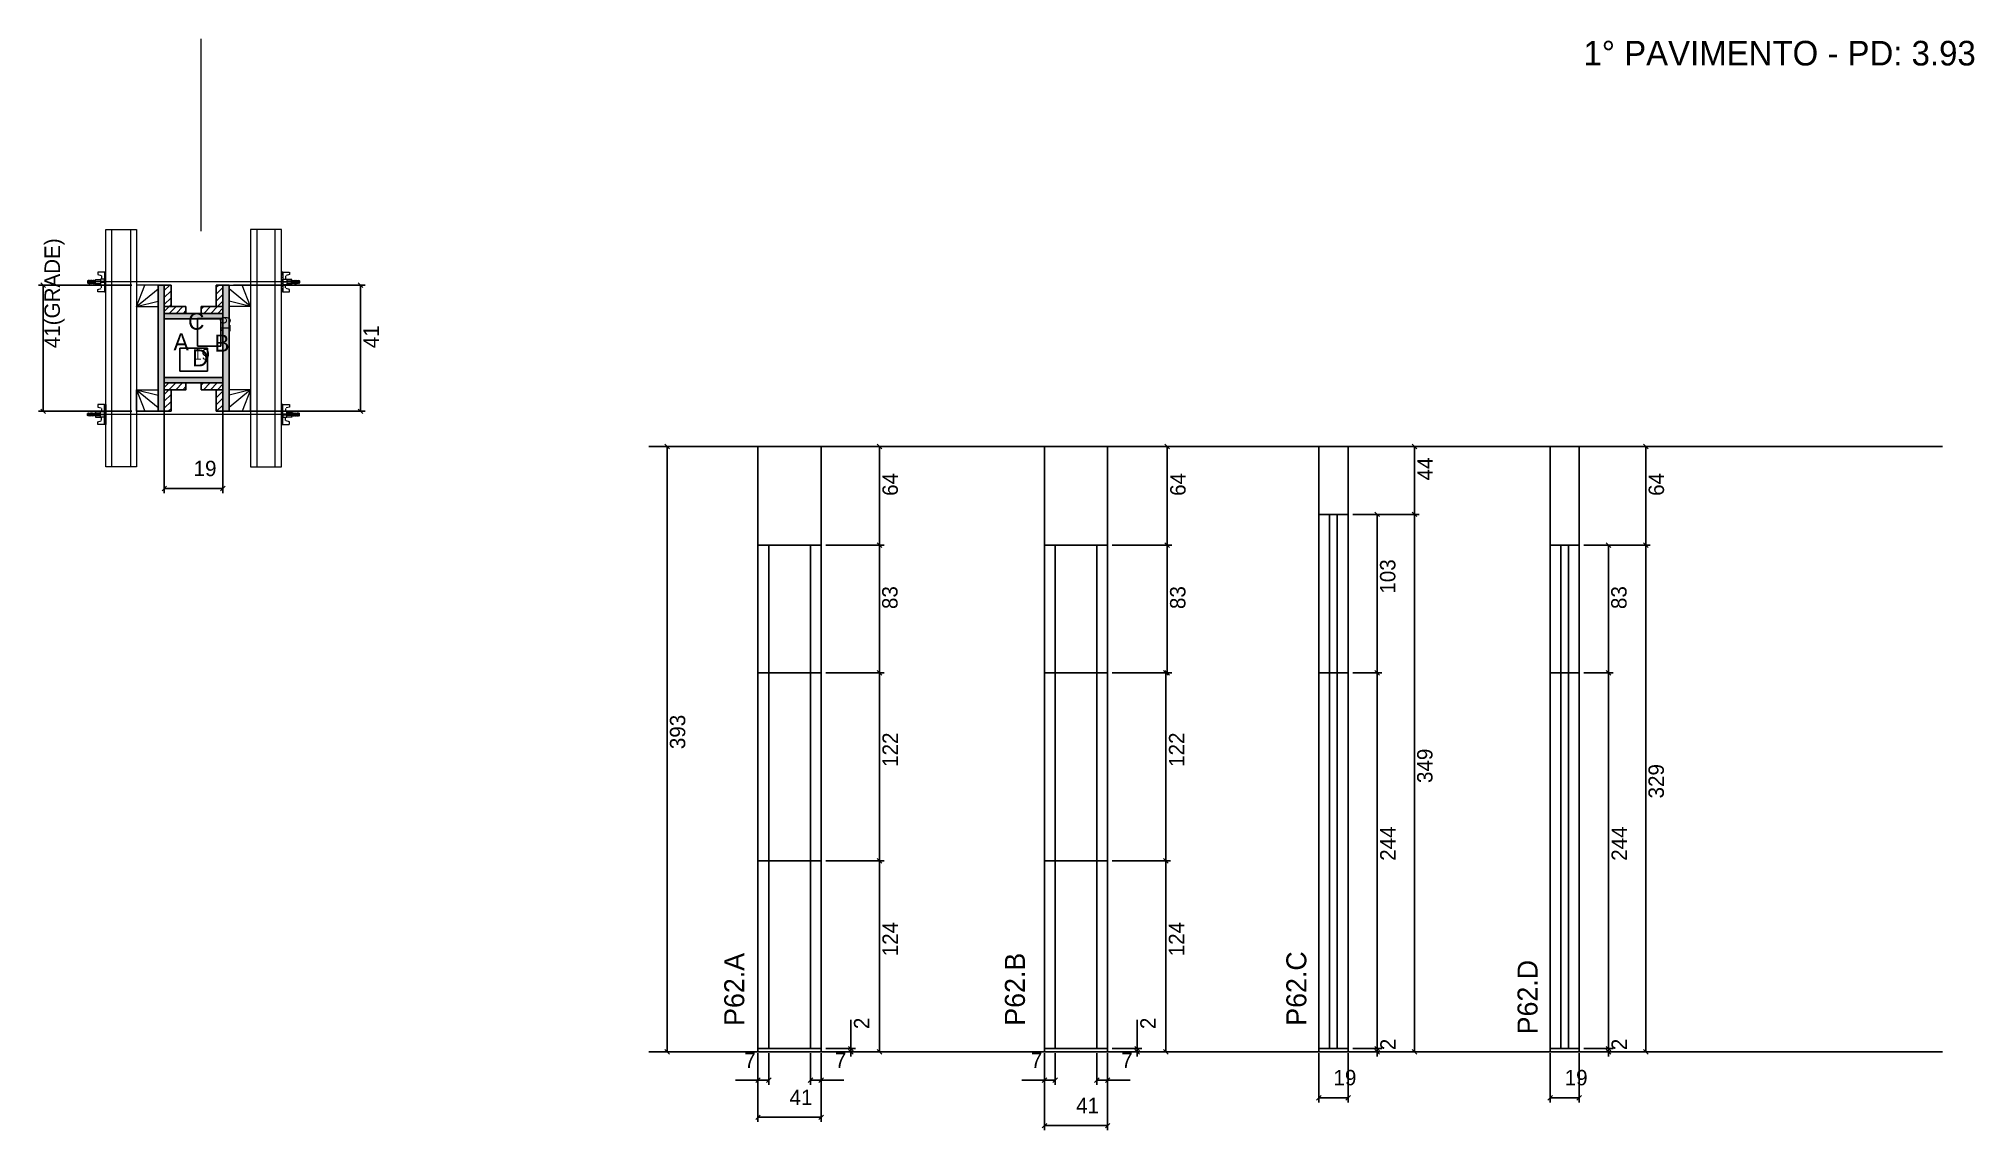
# Model space of a CAD drawing. Header units: metres. Extents: x 7918 to 9175, y 4015 to 4724.
import ezdxf

# ---------------------------------------------------------------- set-up
doc = ezdxf.new("R2010")
doc.units = ezdxf.units.M
for name, color, linetype in [('CHAPA', 7, 'Continuous'), ('COTA', 7, 'Continuous'), ('Hachura', 7, 'Continuous'), ('Madeira', 7, 'Continuous'), ('NOMENCLATURA', 7, 'Continuous'), ('Nível', 7, 'Continuous'), ('Painéis', 7, 'Continuous'), ('Perfil Metálico', 7, 'Continuous'), ('SARR_2.2x7', 7, 'Continuous'), ('SARRAFO', 7, 'Continuous'), ('Sarrafo de Pressão', 7, 'Continuous'), ('Texto Seção', 7, 'Continuous'), ('TEXTO_GERAL', 7, 'Continuous')]:
    doc.layers.add(name, color=color, linetype=linetype)

msp = doc.modelspace()

# ---------------------------------------------------------------- hatches: boundary and pattern name
at = {"layer": 'COTA'}
h = msp.add_hatch(dxfattribs=at)
h.set_pattern_fill('AR-CONC')
h.paths.add_polyline_path([(8749, 4414.8), (8768, 4414.8), (8768, 4458.8), (8749, 4458.8), (8749, 4414.8)])
h = msp.add_hatch(dxfattribs=at)
h.set_pattern_fill('AR-CONC')
h.paths.add_polyline_path([(8899.1, 4394.8), (8918.1, 4394.8), (8918.1, 4458.8), (8899.1, 4458.8), (8899.1, 4394.8)])
at = {"layer": 'Hachura'}
h = msp.add_hatch(color=7, dxfattribs=at)
h.dxf.hatch_style = 1
h.paths.add_polyline_path([(7999.5, 4563.7), (7995.5, 4563.7), (7995.5, 4481.7), (7999.5, 4481.7), (7999.5, 4563.7)])
h = msp.add_hatch(color=7, dxfattribs=at)
h.dxf.hatch_style = 1
h.paths.add_polyline_path([(7999.5, 4563.7), (7995.5, 4563.7), (7995.5, 4481.7), (7999.5, 4481.7), (7999.5, 4563.7)])
h = msp.add_hatch(dxfattribs=at)
h.set_pattern_fill('ANSI31')
h.paths.add_polyline_path([(7999.5, 4549.7), (8003.9, 4549.7), (8003.9, 4563.7), (7999.5, 4563.7), (7999.5, 4549.7)])
h = msp.add_hatch(dxfattribs=at)
h.set_pattern_fill('ANSI31')
h.paths.add_polyline_path([(8037.5, 4549.7), (8033.1, 4549.7), (8033.1, 4563.7), (8037.5, 4563.7), (8037.5, 4549.7)])
h = msp.add_hatch(color=7, dxfattribs=at)
h.dxf.hatch_style = 1
h.paths.add_polyline_path([(8037.5, 4563.7), (8041.5, 4563.7), (8041.5, 4481.7), (8037.5, 4481.7), (8037.5, 4563.7)])
h = msp.add_hatch(color=7, dxfattribs=at)
h.dxf.hatch_style = 1
h.paths.add_polyline_path([(8037.5, 4563.7), (8041.5, 4563.7), (8041.5, 4481.7), (8037.5, 4481.7), (8037.5, 4563.7)])
h = msp.add_hatch(dxfattribs=at)
h.set_pattern_fill('ANSI31')
h.paths.add_polyline_path([(7999.5, 4545.3), (7999.5, 4549.7), (8013.5, 4549.7), (8013.5, 4545.3), (7999.5, 4545.3)])
h = msp.add_hatch(dxfattribs=at)
h.set_pattern_fill('ANSI31')
h.paths.add_polyline_path([(8037.5, 4545.3), (8037.5, 4549.7), (8023.5, 4549.7), (8023.5, 4545.3), (8037.5, 4545.3)])
h = msp.add_hatch(color=7, dxfattribs=at)
h.dxf.hatch_style = 1
h.paths.add_polyline_path([(8037.5, 4541.7), (8037.5, 4545.3), (7999.5, 4545.3), (7999.5, 4541.7), (8037.5, 4541.7)])
h = msp.add_hatch(color=7, dxfattribs=at)
h.dxf.hatch_style = 1
h.paths.add_polyline_path([(8037.5, 4541.7), (8037.5, 4545.3), (7999.5, 4545.3), (7999.5, 4541.7), (8037.5, 4541.7)])
h = msp.add_hatch(color=7, dxfattribs=at)
h.dxf.hatch_style = 1
h.paths.add_polyline_path([(8037.5, 4500.1), (8037.5, 4503.7), (7999.5, 4503.7), (7999.5, 4500.1), (8037.5, 4500.1)])
h = msp.add_hatch(color=7, dxfattribs=at)
h.dxf.hatch_style = 1
h.paths.add_polyline_path([(8037.5, 4500.1), (8037.5, 4503.7), (7999.5, 4503.7), (7999.5, 4500.1), (8037.5, 4500.1)])
h = msp.add_hatch(dxfattribs=at)
h.set_pattern_fill('ANSI31')
h.paths.add_polyline_path([(7999.5, 4495.7), (7999.5, 4500.1), (8013.5, 4500.1), (8013.5, 4495.7), (7999.5, 4495.7)])
h = msp.add_hatch(dxfattribs=at)
h.set_pattern_fill('ANSI31')
h.paths.add_polyline_path([(8037.5, 4495.7), (8037.5, 4500.1), (8023.5, 4500.1), (8023.5, 4495.7), (8037.5, 4495.7)])
h = msp.add_hatch(dxfattribs=at)
h.set_pattern_fill('ANSI31')
h.paths.add_polyline_path([(7999.5, 4495.7), (8003.9, 4495.7), (8003.9, 4481.7), (7999.5, 4481.7), (7999.5, 4495.7)])
h = msp.add_hatch(dxfattribs=at)
h.set_pattern_fill('ANSI31')
h.paths.add_polyline_path([(8037.5, 4495.7), (8033.1, 4495.7), (8033.1, 4481.7), (8037.5, 4481.7), (8037.5, 4495.7)])

# ---------------------------------------------------------------- linework, layer by layer
at = {"layer": 'CHAPA', "color": 1, "lineweight": 25}
for points in [[(7999.5, 4563.7), (7995.5, 4563.7), (7995.5, 4481.7), (7999.5, 4481.7)], [(7999.5, 4563.7), (7995.5, 4563.7), (7995.5, 4481.7), (7999.5, 4481.7)], [(8037.5, 4563.7), (8041.5, 4563.7), (8041.5, 4481.7), (8037.5, 4481.7)], [(8037.5, 4563.7), (8041.5, 4563.7), (8041.5, 4481.7), (8037.5, 4481.7)], [(8037.5, 4541.7), (8037.5, 4545.3), (7999.5, 4545.3), (7999.5, 4541.7)], [(8037.5, 4541.7), (8037.5, 4545.3), (7999.5, 4545.3), (7999.5, 4541.7)], [(8037.5, 4500.1), (8037.5, 4503.7), (7999.5, 4503.7), (7999.5, 4500.1)], [(8037.5, 4500.1), (8037.5, 4503.7), (7999.5, 4503.7), (7999.5, 4500.1)]]:
    msp.add_lwpolyline(points, close=True, dxfattribs=at)
at = {"layer": 'COTA', "color": 241, "lineweight": 25}
for p, q in [((7978.5, 4563.7), (7917.9, 4563.7)), ((7920.9, 4481.7), (7920.9, 4563.7)), ((8044.5, 4563.7), (8129.9, 4563.7)), ((8126.9, 4481.7), (8126.9, 4563.7)), ((7999.5, 4497.1), (7999.5, 4428.5)), ((8037.5, 4497.1), (8037.5, 4428.5)), ((7978.5, 4481.7), (7917.9, 4481.7)), ((8044.5, 4481.7), (8129.9, 4481.7)), ((8425.9, 4458.8), (8384.9, 4458.8)), ((8384.9, 4394.8), (8384.9, 4458.8)), ((8425.9, 4394.8), (8425.9, 4458.8)), ((8611.9, 4458.8), (8570.9, 4458.8)), ((8570.9, 4394.8), (8570.9, 4458.8)), ((8611.9, 4394.8), (8611.9, 4458.8)), ((8037.5, 4431.5), (7999.5, 4431.5))]:
    msp.add_line(p, q, dxfattribs=at)
at = {"layer": 'COTA', "color": 0, "lineweight": 25}
for p, q in [((7922.4, 4562.2), (7919.4, 4565.2)), ((8128.4, 4562.2), (8125.4, 4565.2)), ((7919.4, 4483.2), (7922.4, 4480.2)), ((8125.4, 4483.2), (8128.4, 4480.2)), ((8327.5, 4457.3), (8324.5, 4460.3)), ((8465.3, 4457.3), (8462.3, 4460.3)), ((8652.1, 4457.3), (8649.1, 4460.3)), ((8812.6, 4457.3), (8809.6, 4460.3)), ((8962.7, 4457.3), (8959.7, 4460.3)), ((8001, 4433), (7998, 4430)), ((8036, 4430), (8039, 4433)), ((8788.4, 4413.3), (8785.4, 4416.3)), ((8809.6, 4416.3), (8812.6, 4413.3)), ((8812.6, 4413.3), (8809.6, 4416.3)), ((8462.3, 4396.3), (8465.3, 4393.3)), ((8465.3, 4393.3), (8462.3, 4396.3)), ((8649.1, 4396.3), (8652.1, 4393.3)), ((8652.1, 4393.3), (8649.1, 4396.3)), ((8938.5, 4393.3), (8935.5, 4396.3)), ((8959.7, 4396.3), (8962.7, 4393.3)), ((8962.7, 4393.3), (8959.7, 4396.3)), ((8462.3, 4313.3), (8465.3, 4310.3)), ((8465.3, 4310.3), (8462.3, 4313.3)), ((8651.2, 4310.3), (8648.2, 4313.3)), ((8649.1, 4313.3), (8652.1, 4310.3)), ((8788.4, 4310.3), (8785.4, 4313.3)), ((8785.4, 4313.3), (8788.4, 4310.3)), ((8938.5, 4310.3), (8935.5, 4313.3)), ((8935.5, 4313.3), (8938.5, 4310.3)), ((8465.3, 4188.3), (8462.3, 4191.3)), ((8462.3, 4191.3), (8465.3, 4188.3)), ((8651.2, 4188.3), (8648.2, 4191.3)), ((8648.2, 4191.3), (8651.2, 4188.3)), ((8324.5, 4067.3), (8327.5, 4064.3)), ((8443.7, 4069.3), (8446.7, 4066.3)), ((8446.7, 4064.3), (8443.7, 4067.3)), ((8462.3, 4067.3), (8465.3, 4064.3)), ((8629.6, 4069.3), (8632.6, 4066.3)), ((8632.6, 4064.3), (8629.6, 4067.3)), ((8648.2, 4067.3), (8651.2, 4064.3)), ((8785.4, 4069.3), (8788.4, 4066.3)), ((8785.4, 4069.3), (8788.4, 4066.3)), ((8788.4, 4064.3), (8785.4, 4067.3)), ((8809.6, 4067.3), (8812.6, 4064.3)), ((8935.5, 4069.3), (8938.5, 4066.3)), ((8935.5, 4069.3), (8938.5, 4066.3)), ((8938.5, 4064.3), (8935.5, 4067.3)), ((8959.7, 4067.3), (8962.7, 4064.3)), ((8386.4, 4048.8), (8383.4, 4045.8)), ((8390.4, 4045.8), (8393.4, 4048.8)), ((8420.4, 4048.8), (8417.4, 4045.8)), ((8424.4, 4045.8), (8427.4, 4048.8)), ((8572.4, 4048.8), (8569.4, 4045.8)), ((8576.4, 4045.8), (8579.4, 4048.8)), ((8606.4, 4048.8), (8603.4, 4045.8)), ((8610.4, 4045.8), (8613.4, 4048.8)), ((8750.5, 4037.4), (8747.5, 4034.4)), ((8766.5, 4034.4), (8769.5, 4037.4)), ((8900.6, 4037.4), (8897.6, 4034.4)), ((8916.6, 4034.4), (8919.6, 4037.4)), ((8386.4, 4024.7), (8383.4, 4021.7)), ((8424.4, 4021.7), (8427.4, 4024.7)), ((8572.4, 4019.3), (8569.4, 4016.3)), ((8610.4, 4016.3), (8613.4, 4019.3))]:
    msp.add_line(p, q, dxfattribs=at)
at = {"layer": 'COTA', "color": 180, "lineweight": 25}
for p, q in [((8036.1, 4542), (8021.1, 4542)), ((8021.1, 4542), (8021.1, 4524)), ((8036.1, 4524), (8036.1, 4542)), ((8021.1, 4524), (8036.1, 4524)), ((8027.5, 4522.7), (8009.5, 4522.7)), ((8009.5, 4522.7), (8009.5, 4507.7)), ((8027.5, 4507.7), (8027.5, 4522.7)), ((8009.5, 4507.7), (8027.5, 4507.7))]:
    msp.add_line(p, q, dxfattribs=at)
at = {"layer": 'COTA', "color": 4, "lineweight": 25}
for p, q in [((8317.1, 4458.8), (8329, 4458.8)), ((8326, 4065.8), (8326, 4458.8)), ((8428.9, 4458.8), (8466.8, 4458.8)), ((8463.8, 4394.8), (8463.8, 4458.8)), ((8614.9, 4458.8), (8653.6, 4458.8)), ((8650.6, 4394.8), (8650.6, 4458.8)), ((8771, 4458.8), (8814.1, 4458.8)), ((8811.1, 4414.8), (8811.1, 4458.8)), ((8921.1, 4458.8), (8964.2, 4458.8)), ((8961.2, 4394.8), (8961.2, 4458.8)), ((8771, 4414.8), (8814.1, 4414.8)), ((8771, 4414.8), (8814.1, 4414.8)), ((8771, 4414.8), (8789.9, 4414.8)), ((8786.9, 4311.8), (8786.9, 4414.8)), ((8811.1, 4065.8), (8811.1, 4414.8)), ((8428.9, 4394.8), (8466.8, 4394.8)), ((8428.9, 4394.8), (8466.8, 4394.8)), ((8463.8, 4311.8), (8463.8, 4394.8)), ((8614.9, 4394.8), (8653.6, 4394.8)), ((8614.9, 4394.8), (8653.6, 4394.8)), ((8650.6, 4311.8), (8650.6, 4394.8)), ((8921.1, 4394.8), (8964.2, 4394.8)), ((8921.1, 4394.8), (8964.2, 4394.8)), ((8921.1, 4394.8), (8940, 4394.8)), ((8937, 4311.8), (8937, 4394.8)), ((8961.2, 4065.8), (8961.2, 4394.8)), ((8428.9, 4311.8), (8466.8, 4311.8)), ((8428.9, 4311.8), (8466.8, 4311.8)), ((8463.8, 4189.8), (8463.8, 4311.8)), ((8614.9, 4311.8), (8653.6, 4311.8)), ((8614.9, 4311.8), (8652.7, 4311.8)), ((8649.7, 4189.8), (8649.7, 4311.8)), ((8771, 4311.8), (8789.9, 4311.8)), ((8771, 4311.8), (8789.9, 4311.8)), ((8786.9, 4311.8), (8786.9, 4067.8)), ((8921.1, 4311.8), (8940, 4311.8)), ((8921.1, 4311.8), (8940, 4311.8)), ((8937, 4311.8), (8937, 4067.8)), ((8428.9, 4189.8), (8466.8, 4189.8)), ((8428.9, 4189.8), (8466.8, 4189.8)), ((8463.8, 4065.8), (8463.8, 4189.8)), ((8614.9, 4189.8), (8652.7, 4189.8)), ((8614.9, 4189.8), (8652.7, 4189.8)), ((8649.7, 4065.8), (8649.7, 4189.8)), ((8445.2, 4067.8), (8445.2, 4086.6)), ((8631.1, 4067.8), (8631.1, 4086.6)), ((8317.1, 4065.8), (8329, 4065.8)), ((8384.9, 4064.8), (8384.9, 4020.2)), ((8384.9, 4062.8), (8384.9, 4044.3)), ((8391.9, 4064.8), (8391.9, 4044.3)), ((8418.9, 4064.8), (8418.9, 4044.3)), ((8425.9, 4064.8), (8425.9, 4020.2)), ((8425.9, 4062.8), (8425.9, 4044.3)), ((8428.9, 4067.8), (8448.2, 4067.8)), ((8428.9, 4065.8), (8448.2, 4065.8)), ((8428.9, 4065.8), (8466.8, 4065.8)), ((8445.2, 4065.8), (8445.2, 4067.8)), ((8445.2, 4065.8), (8445.2, 4062.8)), ((8570.9, 4064.8), (8570.9, 4014.8)), ((8570.9, 4062.8), (8570.9, 4044.3)), ((8577.9, 4064.8), (8577.9, 4044.3)), ((8604.9, 4064.8), (8604.9, 4044.3)), ((8611.9, 4064.8), (8611.9, 4014.8)), ((8611.9, 4062.8), (8611.9, 4044.3)), ((8614.9, 4067.8), (8634.1, 4067.8)), ((8614.9, 4065.8), (8634.1, 4065.8)), ((8614.9, 4065.8), (8652.7, 4065.8)), ((8631.1, 4065.8), (8631.1, 4067.8)), ((8631.1, 4065.8), (8631.1, 4062.8)), ((8749, 4064.8), (8749, 4032.9)), ((8768, 4064.8), (8768, 4032.9)), ((8771, 4067.8), (8789.9, 4067.8)), ((8771, 4067.8), (8789.9, 4067.8)), ((8771, 4065.8), (8789.9, 4065.8)), ((8771, 4065.8), (8814.1, 4065.8)), ((8786.9, 4067.8), (8786.9, 4070.8)), ((8786.9, 4065.8), (8786.9, 4067.8)), ((8786.9, 4065.8), (8786.9, 4062.8)), ((8899.1, 4064.8), (8899.1, 4032.9)), ((8918.1, 4064.8), (8918.1, 4032.9)), ((8921.1, 4067.8), (8940, 4067.8)), ((8921.1, 4067.8), (8940, 4067.8)), ((8921.1, 4065.8), (8940, 4065.8)), ((8921.1, 4065.8), (8964.2, 4065.8)), ((8937, 4067.8), (8937, 4070.8)), ((8937, 4065.8), (8937, 4067.8)), ((8937, 4065.8), (8937, 4062.8)), ((8384.9, 4047.3), (8370.2, 4047.3)), ((8391.9, 4047.3), (8384.9, 4047.3)), ((8418.9, 4047.3), (8425.9, 4047.3)), ((8425.9, 4047.3), (8440.6, 4047.3)), ((8570.9, 4047.3), (8556.1, 4047.3)), ((8577.9, 4047.3), (8570.9, 4047.3)), ((8604.9, 4047.3), (8611.9, 4047.3)), ((8611.9, 4047.3), (8626.6, 4047.3)), ((8749, 4035.9), (8768, 4035.9)), ((8899.1, 4035.9), (8918.1, 4035.9)), ((8425.9, 4023.2), (8384.9, 4023.2)), ((8611.9, 4017.8), (8570.9, 4017.8))]:
    msp.add_line(p, q, dxfattribs=at)
at = {"layer": 'COTA', "color": 241, "lineweight": 25}
for points in [[(8749, 4414.8), (8768, 4414.8), (8768, 4458.8), (8749, 4458.8)], [(8899.1, 4394.8), (8918.1, 4394.8), (8918.1, 4458.8), (8899.1, 4458.8)]]:
    msp.add_lwpolyline(points, close=True, dxfattribs=at)
at = {"layer": 'Hachura', "color": 0, "lineweight": 9}
for p, q in [((7950, 4566.7), (7949.7, 4566.4)), ((7949.7, 4566.4), (7949.7, 4565.1)), ((7950, 4564.8), (7949.7, 4565.1)), ((7950.4, 4566.7), (7950, 4566.7)), ((7950, 4564.8), (7950, 4566.7)), ((7950.7, 4564.8), (7950, 4566.1)), ((7950.6, 4564.7), (7950, 4565.8)), ((7950, 4565.3), (7950.4, 4564.6)), ((7950, 4565), (7950.2, 4564.8)), ((7950.4, 4566.8), (7951.5, 4564.6)), ((7950.4, 4566.7), (7951.3, 4564.8)), ((7950.4, 4566.7), (7951.3, 4564.8)), ((7951.8, 4564.7), (7950.7, 4566.8)), ((7950.7, 4564.8), (7951.3, 4564.8)), ((7951.5, 4566.7), (7950.9, 4566.7)), ((7951.8, 4564.8), (7950.9, 4566.7)), ((7951.5, 4566.7), (7952.5, 4564.8)), ((7951.6, 4566.8), (7952.7, 4564.6)), ((7952.9, 4564.7), (7951.8, 4566.8)), ((7952.5, 4564.8), (7951.8, 4564.8)), ((7952.7, 4566.7), (7952, 4566.7)), ((7953, 4564.8), (7952, 4566.7)), ((7952.2, 4566.7), (7952, 4566.7)), ((7952.7, 4566.7), (7953.6, 4564.8)), ((7952.8, 4566.8), (7953.8, 4564.6)), ((7954.1, 4564.7), (7953, 4566.8)), ((7953.2, 4564.8), (7953, 4564.8)), ((7953.8, 4566.7), (7953.2, 4566.7)), ((7954.2, 4564.8), (7953.2, 4566.7)), ((7953.2, 4564.8), (7953.6, 4564.8)), ((7953.8, 4566.7), (7954.8, 4564.8)), ((7954.8, 4565.6), (7954.2, 4566.8)), ((7954.2, 4564.8), (7954.8, 4564.8)), ((7954.8, 4565.8), (7954.4, 4566.7)), ((7954.8, 4566.7), (7954.4, 4566.7)), ((7954.8, 4564), (7954.8, 4567.4)), ((7954.8, 4567.4), (7958, 4567.4)), ((7954.8, 4566.3), (7958, 4566.3)), ((7954.8, 4564.8), (7958, 4564.8)), ((7958, 4564), (7954.8, 4564)), ((7954.9, 4564), (7954.9, 4567.4)), ((7961.5, 4572.1), (7956.4, 4572.1)), ((7956.4, 4572.1), (7956.4, 4570.5)), ((7956.4, 4570.5), (7958.6, 4569.9)), ((7956.4, 4560.9), (7958.6, 4561.5)), ((7958, 4567.6), (7958, 4563.8)), ((7960.6, 4567.6), (7958, 4567.6)), ((7958, 4563.8), (7958, 4564)), ((7958, 4563.8), (7958, 4564)), ((7958, 4563.8), (7960.6, 4563.8)), ((7960.6, 4566), (7958.6, 4566)), ((7958.6, 4565.5), (7960.6, 4565.5)), ((7958.8, 4569.6), (7958.8, 4567.6)), ((7958.8, 4561.8), (7958.8, 4563.8)), ((7960.6, 4572.1), (7960.6, 4559.2)), ((7960.6, 4572.1), (7960.6, 4567)), ((7960.6, 4572), (7961.5, 4572)), ((7960.6, 4571.8), (7961.5, 4571.8)), ((7960.6, 4571.5), (7961.5, 4571.5)), ((7960.6, 4571), (7961.5, 4571)), ((7960.6, 4570.1), (7961.5, 4570.1)), ((7960.6, 4568.7), (7961.5, 4568.7)), ((7960.6, 4565.7), (7960.6, 4567.6)), ((7960.6, 4567), (7960.6, 4566.3)), ((7960.6, 4565.7), (7961.5, 4565.7)), ((7960.6, 4562.7), (7961.5, 4562.7)), ((7960.9, 4566.6), (7960.7, 4566.6)), ((7960.7, 4564.7), (7961.2, 4564.7)), ((7961.4, 4566.6), (7960.9, 4566.6)), ((7961.5, 4559.2), (7961.5, 4572.1)), ((7961.5, 4560.2), (7961.5, 4568)), ((8075.5, 4559.2), (8075.5, 4572.1)), ((8075.5, 4572.1), (8080.6, 4572.1)), ((8076.4, 4572), (8075.5, 4572)), ((8076.4, 4571.8), (8075.5, 4571.8)), ((8076.4, 4571.5), (8075.5, 4571.5)), ((8076.4, 4571), (8075.5, 4571)), ((8076.4, 4570.1), (8075.5, 4570.1)), ((8076.4, 4568.7), (8075.5, 4568.7)), ((8075.5, 4560.2), (8075.5, 4568)), ((8076.4, 4565.7), (8075.5, 4565.7)), ((8076.4, 4562.7), (8075.5, 4562.7)), ((8075.7, 4566.6), (8076.1, 4566.6)), ((8076.3, 4564.7), (8075.9, 4564.7)), ((8076.1, 4566.6), (8076.3, 4566.6)), ((8076.4, 4572.1), (8076.4, 4559.2)), ((8076.4, 4572.1), (8076.4, 4567)), ((8076.4, 4565.7), (8076.4, 4567.6)), ((8076.4, 4567.6), (8079, 4567.6)), ((8076.4, 4567), (8076.4, 4566.3)), ((8076.4, 4566), (8078.4, 4566)), ((8078.4, 4565.5), (8076.4, 4565.5)), ((8079, 4563.8), (8076.4, 4563.8)), ((8078.2, 4569.6), (8078.2, 4567.6)), ((8078.2, 4561.8), (8078.2, 4563.8)), ((8080.7, 4570.5), (8078.5, 4569.9)), ((8080.7, 4560.9), (8078.5, 4561.5)), ((8079, 4567.6), (8079, 4563.8)), ((8082.2, 4567.4), (8079, 4567.4)), ((8082.2, 4566.3), (8079, 4566.3)), ((8082.2, 4564.8), (8079, 4564.8)), ((8079, 4564), (8082.2, 4564)), ((8079, 4563.8), (8079, 4564)), ((8079, 4563.8), (8079, 4564)), ((8080.7, 4572.1), (8080.7, 4570.5)), ((8082.1, 4564), (8082.1, 4567.4)), ((8082.2, 4564), (8082.2, 4567.4)), ((8082.2, 4565.6), (8082.9, 4566.8)), ((8083.2, 4566.7), (8082.2, 4564.8)), ((8082.2, 4565.8), (8082.7, 4566.7)), ((8082.2, 4566.7), (8082.7, 4566.7)), ((8082.9, 4564.8), (8082.2, 4564.8)), ((8082.9, 4564.7), (8084, 4566.8)), ((8082.9, 4564.8), (8083.8, 4566.7)), ((8084.3, 4566.8), (8083.2, 4564.6)), ((8083.2, 4566.7), (8083.8, 4566.7)), ((8084.3, 4566.7), (8083.4, 4564.8)), ((8083.8, 4564.8), (8083.4, 4564.8)), ((8083.8, 4564.8), (8084, 4564.8)), ((8084, 4564.8), (8085, 4566.7)), ((8084.1, 4564.7), (8085.2, 4566.8)), ((8085.4, 4566.8), (8084.3, 4564.6)), ((8084.3, 4566.7), (8085, 4566.7)), ((8085.5, 4566.7), (8084.5, 4564.8)), ((8084.5, 4564.8), (8085.2, 4564.8)), ((8084.8, 4566.7), (8085, 4566.7)), ((8085.2, 4564.8), (8086.2, 4566.7)), ((8085.3, 4564.7), (8086.3, 4566.8)), ((8086.6, 4566.8), (8085.5, 4564.6)), ((8085.5, 4566.7), (8086.2, 4566.7)), ((8086.7, 4566.7), (8085.7, 4564.8)), ((8086.7, 4566.7), (8085.7, 4564.8)), ((8086.3, 4564.8), (8085.7, 4564.8)), ((8086.3, 4564.8), (8087, 4566.1)), ((8086.4, 4564.7), (8087, 4565.8)), ((8086.7, 4566.7), (8087, 4566.7)), ((8087, 4565.3), (8086.7, 4564.6)), ((8087, 4565), (8086.9, 4564.8)), ((8087, 4566.7), (8087.3, 4566.4)), ((8087, 4564.8), (8087, 4566.7)), ((8087, 4564.8), (8087.3, 4565.1)), ((8087.3, 4566.4), (8087.3, 4565.1)), ((7956.4, 4559.2), (7956.4, 4560.9)), ((7960.6, 4559.2), (7956.4, 4559.2)), ((7960.6, 4561.2), (7961.5, 4561.2)), ((7960.6, 4560.4), (7961.5, 4560.4)), ((7960.6, 4559.9), (7961.5, 4559.9)), ((7960.6, 4559.6), (7961.5, 4559.6)), ((7960.6, 4559.4), (7961.5, 4559.4)), ((7960.6, 4559.2), (7961.5, 4559.2)), ((8076.4, 4561.2), (8075.5, 4561.2)), ((8076.4, 4560.4), (8075.5, 4560.4)), ((8076.4, 4559.9), (8075.5, 4559.9)), ((8076.4, 4559.6), (8075.5, 4559.6)), ((8076.4, 4559.4), (8075.5, 4559.4)), ((8076.4, 4559.2), (8075.5, 4559.2)), ((8076.4, 4559.2), (8080.7, 4559.2)), ((8080.7, 4559.2), (8080.7, 4560.9)), ((7960.6, 4486.1), (7956.4, 4486.1)), ((7956.4, 4486.1), (7956.4, 4484.5)), ((7960.6, 4473.2), (7960.6, 4486.1)), ((7960.6, 4486.1), (7961.5, 4486.1)), ((7960.6, 4486), (7961.5, 4486)), ((7961.5, 4486.1), (7961.5, 4473.2)), ((8075.5, 4486.1), (8075.5, 4473.2)), ((8076.4, 4486.1), (8075.5, 4486.1)), ((8076.4, 4486), (8075.5, 4486)), ((8076.4, 4473.2), (8076.4, 4486.1)), ((8076.4, 4486.1), (8080.7, 4486.1)), ((8080.7, 4486.1), (8080.7, 4484.5)), ((7950, 4480.6), (7949.7, 4480.3)), ((7949.7, 4479), (7949.7, 4480.3)), ((7950, 4478.7), (7949.7, 4479)), ((7950, 4480.1), (7950.4, 4480.7)), ((7950.6, 4480.7), (7950, 4479.6)), ((7950, 4480.3), (7950.2, 4480.6)), ((7950.7, 4480.6), (7950, 4479.3)), ((7950, 4480.6), (7950, 4478.7)), ((7950.4, 4478.7), (7950, 4478.7)), ((7950.4, 4478.6), (7951.5, 4480.7)), ((7950.4, 4478.7), (7951.3, 4480.6)), ((7950.4, 4478.7), (7951.3, 4480.6)), ((7951.8, 4480.7), (7950.7, 4478.5)), ((7950.7, 4480.6), (7951.3, 4480.6)), ((7951.8, 4480.6), (7950.9, 4478.7)), ((7951.5, 4478.7), (7950.9, 4478.7)), ((7951.5, 4478.7), (7952.5, 4480.6)), ((7951.6, 4478.6), (7952.7, 4480.7)), ((7952.9, 4480.7), (7951.8, 4478.5)), ((7952.5, 4480.6), (7951.8, 4480.6)), ((7953, 4480.6), (7952, 4478.7)), ((7952.7, 4478.7), (7952, 4478.7)), ((7952.2, 4478.7), (7952, 4478.7)), ((7952.7, 4478.7), (7953.6, 4480.6)), ((7952.8, 4478.6), (7953.8, 4480.7)), ((7954.1, 4480.7), (7953, 4478.5)), ((7953.2, 4480.6), (7953, 4480.6)), ((7953.2, 4480.6), (7953.6, 4480.6)), ((7954.2, 4480.6), (7953.2, 4478.7)), ((7953.8, 4478.7), (7953.2, 4478.7)), ((7953.8, 4478.7), (7954.8, 4480.6)), ((7954.2, 4480.6), (7954.8, 4480.6)), ((7954.8, 4479.8), (7954.2, 4478.5)), ((7954.8, 4479.6), (7954.4, 4478.7)), ((7954.8, 4478.7), (7954.4, 4478.7)), ((7954.8, 4481.4), (7954.8, 4478)), ((7958, 4481.4), (7954.8, 4481.4)), ((7954.8, 4480.6), (7958, 4480.6)), ((7954.8, 4479), (7958, 4479)), ((7954.8, 4478), (7958, 4478)), ((7954.9, 4481.4), (7954.9, 4478)), ((7956.4, 4484.5), (7958.6, 4483.9)), ((7956.4, 4474.9), (7958.6, 4475.5)), ((7956.4, 4473.2), (7956.4, 4474.9)), ((7958, 4477.8), (7958, 4481.6)), ((7958, 4481.6), (7960.6, 4481.6)), ((7958, 4481.6), (7958, 4481.4)), ((7958, 4481.6), (7958, 4481.4)), ((7960.6, 4477.8), (7958, 4477.8)), ((7958.6, 4479.9), (7960.6, 4479.9)), ((7960.6, 4479.4), (7958.6, 4479.4)), ((7958.8, 4483.6), (7958.8, 4481.6)), ((7958.8, 4475.8), (7958.8, 4477.8)), ((7960.6, 4485.8), (7961.5, 4485.8)), ((7960.6, 4485.5), (7961.5, 4485.5)), ((7960.6, 4485), (7961.5, 4485)), ((7960.6, 4484.1), (7961.5, 4484.1)), ((7960.6, 4482.7), (7961.5, 4482.7)), ((7960.6, 4479.7), (7960.6, 4477.8)), ((7960.6, 4479.7), (7961.5, 4479.7)), ((7960.6, 4478.4), (7960.6, 4479)), ((7960.6, 4473.2), (7960.6, 4478.4)), ((7960.6, 4476.6), (7961.5, 4476.6)), ((7960.6, 4475.2), (7961.5, 4475.2)), ((7960.6, 4474.4), (7961.5, 4474.4)), ((7960.6, 4473.9), (7961.5, 4473.9)), ((7960.6, 4473.6), (7961.5, 4473.6)), ((7960.7, 4480.7), (7961.2, 4480.7)), ((7960.9, 4478.7), (7960.7, 4478.7)), ((7961.4, 4478.7), (7960.9, 4478.7)), ((7961.5, 4485.2), (7961.5, 4477.4)), ((8076.4, 4485.8), (8075.5, 4485.8)), ((8076.4, 4485.5), (8075.5, 4485.5)), ((8075.5, 4485.2), (8075.5, 4477.4)), ((8076.4, 4485), (8075.5, 4485)), ((8076.4, 4484.1), (8075.5, 4484.1)), ((8076.4, 4482.7), (8075.5, 4482.7)), ((8076.4, 4479.7), (8075.5, 4479.7)), ((8076.4, 4476.6), (8075.5, 4476.6)), ((8076.4, 4475.2), (8075.5, 4475.2)), ((8076.4, 4474.4), (8075.5, 4474.4)), ((8076.4, 4473.9), (8075.5, 4473.9)), ((8076.4, 4473.6), (8075.5, 4473.6)), ((8075.7, 4478.7), (8076.1, 4478.7)), ((8076.3, 4480.7), (8075.9, 4480.7)), ((8076.1, 4478.7), (8076.3, 4478.7)), ((8079, 4481.6), (8076.4, 4481.6)), ((8078.4, 4479.9), (8076.4, 4479.9)), ((8076.4, 4479.7), (8076.4, 4477.8)), ((8076.4, 4479.4), (8078.4, 4479.4)), ((8076.4, 4478.4), (8076.4, 4479)), ((8076.4, 4473.2), (8076.4, 4478.4)), ((8076.4, 4477.8), (8079, 4477.8)), ((8078.2, 4483.6), (8078.2, 4481.6)), ((8078.2, 4475.8), (8078.2, 4477.8)), ((8080.7, 4484.5), (8078.5, 4483.9)), ((8080.7, 4474.9), (8078.5, 4475.5)), ((8079, 4477.8), (8079, 4481.6)), ((8079, 4481.6), (8079, 4481.4)), ((8079, 4481.6), (8079, 4481.4)), ((8079, 4481.4), (8082.2, 4481.4)), ((8082.2, 4480.6), (8079, 4480.6)), ((8082.2, 4479), (8079, 4479)), ((8082.2, 4478), (8079, 4478)), ((8080.7, 4473.2), (8080.7, 4474.9)), ((8082.1, 4481.4), (8082.1, 4478)), ((8082.2, 4481.4), (8082.2, 4478)), ((8082.9, 4480.6), (8082.2, 4480.6)), ((8083.2, 4478.7), (8082.2, 4480.6)), ((8082.2, 4479.8), (8082.9, 4478.5)), ((8082.2, 4479.6), (8082.7, 4478.7)), ((8082.2, 4478.7), (8082.7, 4478.7)), ((8082.9, 4480.7), (8084, 4478.5)), ((8082.9, 4480.6), (8083.8, 4478.7)), ((8084.3, 4478.6), (8083.2, 4480.7)), ((8083.2, 4478.7), (8083.8, 4478.7)), ((8083.8, 4480.6), (8083.4, 4480.6)), ((8084.3, 4478.7), (8083.4, 4480.6)), ((8083.8, 4480.6), (8084, 4480.6)), ((8084, 4480.6), (8085, 4478.7)), ((8084.1, 4480.7), (8085.2, 4478.5)), ((8085.4, 4478.6), (8084.3, 4480.7)), ((8084.3, 4478.7), (8085, 4478.7)), ((8084.5, 4480.6), (8085.2, 4480.6)), ((8085.5, 4478.7), (8084.5, 4480.6)), ((8084.8, 4478.7), (8085, 4478.7)), ((8085.2, 4480.6), (8086.2, 4478.7)), ((8085.3, 4480.7), (8086.3, 4478.5)), ((8086.6, 4478.6), (8085.5, 4480.7)), ((8085.5, 4478.7), (8086.2, 4478.7)), ((8086.7, 4478.7), (8085.7, 4480.6)), ((8086.3, 4480.6), (8085.7, 4480.6)), ((8086.7, 4478.7), (8085.7, 4480.6)), ((8086.3, 4480.6), (8087, 4479.3)), ((8086.4, 4480.7), (8087, 4479.6)), ((8087, 4480.1), (8086.7, 4480.7)), ((8086.7, 4478.7), (8087, 4478.7)), ((8087, 4480.3), (8086.9, 4480.6)), ((8087, 4480.6), (8087.3, 4480.3)), ((8087, 4480.6), (8087, 4478.7)), ((8087, 4478.7), (8087.3, 4479)), ((8087.3, 4479), (8087.3, 4480.3)), ((7961.5, 4473.2), (7956.4, 4473.2)), ((7960.6, 4473.4), (7961.5, 4473.4)), ((8076.4, 4473.4), (8075.5, 4473.4)), ((8075.5, 4473.2), (8080.6, 4473.2))]:
    msp.add_line(p, q, dxfattribs=at)
at = {"layer": 'Hachura', "color": 251, "lineweight": 9}
for p, q in [((8086.3, 4565.7), (7954.5, 4565.7)), ((8086.3, 4479.7), (7954.5, 4479.7))]:
    msp.add_line(p, q, dxfattribs=at)
at = {"layer": 'Madeira', "color": 126, "lineweight": 18}
for p, q in [((7981.5, 4549.7), (7986.9, 4563.7)), ((8055.5, 4549.7), (8050.1, 4563.7)), ((7981.5, 4549.7), (7995.5, 4561.2)), ((7981.5, 4549.7), (7995.5, 4553.2)), ((8055.5, 4549.7), (8041.5, 4561.2)), ((8055.5, 4549.7), (8041.5, 4553.2)), ((7981.5, 4495.7), (7995.5, 4484.2)), ((7981.5, 4495.7), (7995.5, 4492.2)), ((7981.5, 4495.7), (7986.9, 4481.7)), ((8055.5, 4495.7), (8041.5, 4484.2)), ((8055.5, 4495.7), (8041.5, 4492.2)), ((8055.5, 4495.7), (8050.1, 4481.7))]:
    msp.add_line(p, q, dxfattribs=at)
for points in [[(7981.5, 4481.7), (7995.5, 4481.7), (7995.5, 4563.7), (7981.5, 4563.7)], [(7981.5, 4549.7), (7995.5, 4549.7), (7995.5, 4563.7), (7981.5, 4563.7)], [(8055.5, 4481.7), (8041.5, 4481.7), (8041.5, 4563.7), (8055.5, 4563.7)], [(8055.5, 4549.7), (8041.5, 4549.7), (8041.5, 4563.7), (8055.5, 4563.7)], [(7981.5, 4495.7), (7995.5, 4495.7), (7995.5, 4481.7), (7981.5, 4481.7)], [(8055.5, 4495.7), (8041.5, 4495.7), (8041.5, 4481.7), (8055.5, 4481.7)]]:
    msp.add_lwpolyline(points, close=True, dxfattribs=at)
at = {"layer": 'Nível', "color": 4, "lineweight": 25}
for p, q in [((8314.1, 4458.8), (9153.9, 4458.8)), ((8314.1, 4065.8), (9153.9, 4065.8))]:
    msp.add_line(p, q, dxfattribs=at)
at = {"layer": 'Painéis', "color": 200, "lineweight": 25}
for p, q in [((8749, 4414.8), (8768, 4414.8)), ((8768, 4414.8), (8749, 4414.8)), ((8749, 4414.8), (8749, 4067.8)), ((8768, 4414.8), (8749, 4414.8)), ((8768, 4414.8), (8749, 4414.8)), ((8749, 4414.8), (8768, 4414.8)), ((8768, 4414.8), (8749, 4414.8)), ((8768, 4414.8), (8749, 4414.8)), ((8768, 4414.8), (8749, 4414.8)), ((8768, 4067.8), (8768, 4414.8)), ((8425.9, 4394.8), (8384.9, 4394.8)), ((8384.9, 4394.8), (8425.9, 4394.8)), ((8384.9, 4394.8), (8384.9, 4065.8)), ((8384.9, 4394.8), (8425.9, 4394.8)), ((8425.9, 4394.8), (8384.9, 4394.8)), ((8384.9, 4394.8), (8425.9, 4394.8)), ((8384.9, 4394.8), (8425.9, 4394.8)), ((8425.9, 4065.8), (8425.9, 4394.8)), ((8570.9, 4394.8), (8611.9, 4394.8)), ((8570.9, 4394.8), (8570.9, 4067.8)), ((8570.9, 4394.8), (8611.9, 4394.8)), ((8570.9, 4394.8), (8611.9, 4394.8)), ((8570.9, 4394.8), (8611.9, 4394.8)), ((8611.9, 4067.8), (8611.9, 4394.8)), ((8899.1, 4394.8), (8918.1, 4394.8)), ((8918.1, 4394.8), (8899.1, 4394.8)), ((8899.1, 4394.8), (8899.1, 4067.8)), ((8918.1, 4394.8), (8899.1, 4394.8)), ((8918.1, 4394.8), (8899.1, 4394.8)), ((8899.1, 4394.8), (8918.1, 4394.8)), ((8918.1, 4394.8), (8899.1, 4394.8)), ((8918.1, 4394.8), (8899.1, 4394.8)), ((8918.1, 4394.8), (8899.1, 4394.8)), ((8918.1, 4067.8), (8918.1, 4394.8)), ((8384.9, 4311.8), (8425.9, 4311.8)), ((8570.9, 4311.8), (8611.9, 4311.8)), ((8749, 4311.8), (8768, 4311.8)), ((8899.1, 4311.8), (8918.1, 4311.8)), ((8384.9, 4189.8), (8425.9, 4189.8)), ((8570.9, 4189.8), (8611.9, 4189.8)), ((8384.9, 4067.8), (8425.9, 4067.8)), ((8570.9, 4067.8), (8611.9, 4067.8))]:
    msp.add_line(p, q, dxfattribs=at)
for points in [[(7999.5, 4503.7), (8037.5, 4503.7), (8037.5, 4541.7), (7999.5, 4541.7)], [(8384.9, 4394.8), (8425.9, 4394.8), (8425.9, 4394.8), (8384.9, 4394.8)], [(8384.9, 4394.8), (8425.9, 4394.8), (8425.9, 4394.8), (8384.9, 4394.8)], [(8570.9, 4394.8), (8611.9, 4394.8), (8611.9, 4394.8), (8570.9, 4394.8)], [(8570.9, 4394.8), (8611.9, 4394.8), (8611.9, 4394.8), (8570.9, 4394.8)], [(8425.9, 4067.8), (8384.9, 4067.8), (8384.9, 4065.8), (8425.9, 4065.8)], [(8611.9, 4067.8), (8570.9, 4067.8), (8570.9, 4065.8), (8611.9, 4065.8)], [(8749, 4067.8), (8768, 4067.8), (8768, 4065.8), (8749, 4065.8)], [(8899.1, 4067.8), (8918.1, 4067.8), (8918.1, 4065.8), (8899.1, 4065.8)]]:
    msp.add_lwpolyline(points, close=True, dxfattribs=at)
at = {"layer": 'Perfil Metálico', "color": 224, "lineweight": 18}
for points in [[(7961.5, 4599.7), (7981.5, 4599.7), (7981.5, 4445.7), (7961.5, 4445.7)], [(7977.5, 4445.7), (7965.5, 4445.7), (7965.5, 4599.7), (7977.5, 4599.7)], [(8075.5, 4599.7), (8055.5, 4599.7), (8055.5, 4445.7), (8075.5, 4445.7)], [(8059.5, 4445.7), (8071.5, 4445.7), (8071.5, 4599.7), (8059.5, 4599.7)]]:
    msp.add_lwpolyline(points, close=True, dxfattribs=at)
at = {"layer": 'SARR_2.2x7', "color": 40, "lineweight": 25}
for p, q in [((8756, 4414.8), (8756, 4311.8)), ((8761, 4414.8), (8761, 4311.8)), ((8906.1, 4394.8), (8906.1, 4311.8)), ((8911.1, 4394.8), (8911.1, 4311.8)), ((8756, 4311.8), (8756, 4067.8)), ((8761, 4311.8), (8761, 4067.8)), ((8906.1, 4311.8), (8906.1, 4067.8)), ((8911.1, 4311.8), (8911.1, 4067.8))]:
    msp.add_line(p, q, dxfattribs=at)
at = {"layer": 'SARRAFO', "color": 251, "lineweight": 25}
for points in [[(8003.9, 4563.7), (8003.9, 4549.7), (7999.5, 4549.7), (7999.5, 4563.7)], [(8033.1, 4563.7), (8033.1, 4549.7), (8037.5, 4549.7), (8037.5, 4563.7)], [(8013.5, 4549.7), (7999.5, 4549.7), (7999.5, 4545.3), (8013.5, 4545.3)], [(8023.5, 4549.7), (8037.5, 4549.7), (8037.5, 4545.3), (8023.5, 4545.3)], [(8013.5, 4500.1), (7999.5, 4500.1), (7999.5, 4495.7), (8013.5, 4495.7)], [(8023.5, 4500.1), (8037.5, 4500.1), (8037.5, 4495.7), (8023.5, 4495.7)], [(8003.9, 4481.7), (8003.9, 4495.7), (7999.5, 4495.7), (7999.5, 4481.7)], [(8033.1, 4481.7), (8033.1, 4495.7), (8037.5, 4495.7), (8037.5, 4481.7)]]:
    msp.add_lwpolyline(points, close=True, dxfattribs=at)
at = {"layer": 'Sarrafo de Pressão', "color": 42, "lineweight": 25}
for p, q in [((8391.9, 4311.8), (8391.9, 4394.8)), ((8418.9, 4311.8), (8418.9, 4394.8)), ((8577.9, 4311.8), (8577.9, 4394.8)), ((8604.9, 4311.8), (8604.9, 4394.8)), ((8391.9, 4189.8), (8391.9, 4311.8)), ((8418.9, 4189.8), (8418.9, 4311.8)), ((8577.9, 4189.8), (8577.9, 4311.8)), ((8604.9, 4189.8), (8604.9, 4311.8)), ((8391.9, 4067.8), (8391.9, 4189.8)), ((8418.9, 4067.8), (8418.9, 4189.8)), ((8577.9, 4067.8), (8577.9, 4189.8)), ((8604.9, 4067.8), (8604.9, 4189.8))]:
    msp.add_line(p, q, dxfattribs=at)
at = {"layer": 'Texto Seção', "color": 252, "lineweight": 15}
msp.add_line((8023.4, 4598.7), (8023.4, 4723.7), dxfattribs=at)

# ---------------------------------------------------------------- texts
at = {"layer": 'COTA', "color": 241, "lineweight": 25}
for s, p in [('41(GRADE)', (7931.7, 4522.7)), ('41', (8138.8, 4522.7))]:
    msp.add_text(s, height=10, rotation=90, dxfattribs=at).set_placement(p)
at = {"layer": 'COTA', "color": 1, "lineweight": 25}
msp.add_text('19', height=7, rotation=90, dxfattribs=at).set_placement((8042.6, 4533))
msp.add_text('19', height=7, dxfattribs=at).set_placement((8018.5, 4515.2))
at = {"layer": 'COTA', "color": 241, "lineweight": 25}
msp.add_text('19', height=10, dxfattribs=at).set_placement((8018.5, 4439.6))
at = {"layer": 'COTA', "color": 240, "lineweight": 25}
for s, p in [('44', (8823, 4436.8)), ('64', (8475.7, 4426.8)), ('64', (8662.5, 4426.8)), ('64', (8973.1, 4426.8)), ('103', (8798.7, 4363.3)), ('83', (8475.5, 4353.3)), ('83', (8662.4, 4353.3)), ('83', (8948.8, 4353.3)), ('393', (8337.7, 4262.3)), ('122', (8475.7, 4250.8)), ('122', (8661.7, 4250.8)), ('349', (8822.8, 4240.3)), ('329', (8973, 4230.3)), ('244', (8798.8, 4189.8)), ('244', (8949, 4189.8)), ('124', (8475.7, 4127.8)), ('124', (8661.6, 4127.8)), ('2', (8457.2, 4080.5)), ('2', (8643.1, 4080.5)), ('2', (8798.9, 4066.8)), ('2', (8949, 4066.8))]:
    msp.add_text(s, height=10, rotation=90, dxfattribs=at).set_placement(p)
for s, p in [('7', (8376, 4055.3)), ('7', (8434.8, 4055.3)), ('7', (8562, 4055.3)), ('7', (8620.7, 4055.3)), ('19', (8758.5, 4044)), ('19', (8908.6, 4044)), ('41', (8405.4, 4031.2)), ('41', (8591.4, 4025.9))]:
    msp.add_text(s, height=10, dxfattribs=at).set_placement(p)
at = {"layer": 'NOMENCLATURA', "color": 2, "lineweight": 25}
msp.add_text('1° PAVIMENTO - PD: 3.93', height=16, dxfattribs=at).set_placement((8920.8, 4706.3))
at = {"layer": 'Texto Seção', "color": 7, "lineweight": 15}
for s, p in [('P62.A', (8376, 4082.6)), ('P62.B', (8558.2, 4082.7)), ('P62.C', (8740.9, 4082.7)), ('P62.D', (8891, 4077.1))]:
    msp.add_text(s, height=13, rotation=90, dxfattribs=at).set_placement(p)
at = {"layer": 'TEXTO_GERAL', "color": 7, "lineweight": 25}
for s, p in [('C', (8014.9, 4534.7)), ('A', (8005.5, 4521.4)), ('B', (8032, 4520.5)), ('D', (8017.5, 4510.9))]:
    msp.add_text(s, height=11, dxfattribs=at).set_placement(p)

doc.saveas('drawing.dxf')
